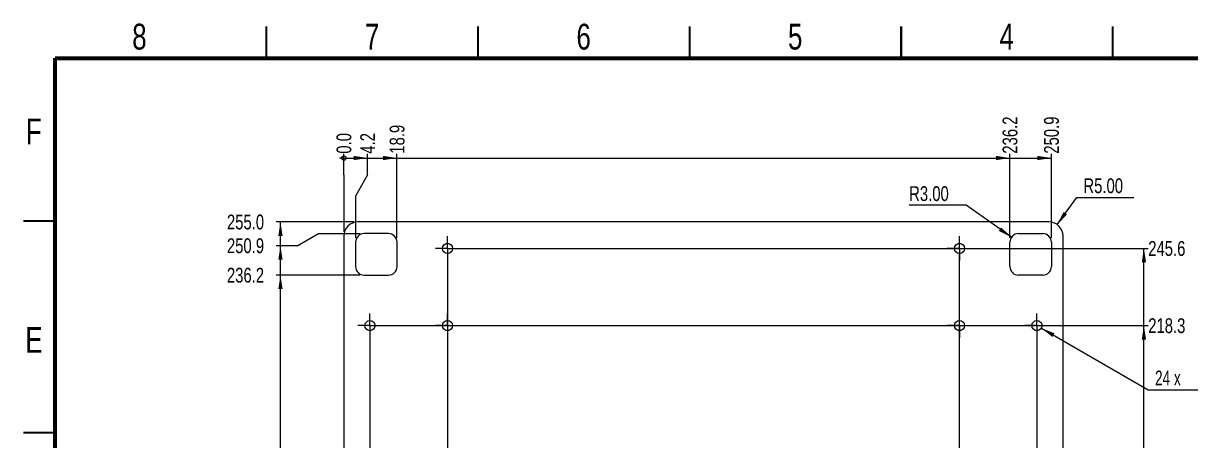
# Model space of a CAD drawing. Header units: millimetres. Extents: x 2 to 418, y 2 to 295.
# Drawn here: x 2.5 to 278.4, y 196.6 to 295.2 of the extents above; entities that cross this region are included whole.
import ezdxf

# ---------------------------------------------------------------- set-up
doc = ezdxf.new("R2010")
doc.units = ezdxf.units.MM
doc.styles.add('SLDTEXTSTYLE0', font='TXT', dxfattribs={"width": 0.75})
doc.styles.add('SLDTEXTSTYLE4', font='TXT', dxfattribs={"width": 0.6875})
doc.dimstyles.new('SLDDIMSTYLE0', dxfattribs={"dimtxt": 3.5, "dimasz": 0.338667, "dimexe": 0, "dimexo": 0.0625, "dimgap": 0.875, "dimtad": 0, "dimtih": 1, "dimtoh": 1, "dimdec": 1, "dimlfac": 1.5, "dimrnd": 1e-09, "dimzin": 0, "dimdsep": 46, "dimtxsty": 'SLDTEXTSTYLE0', "dimblk1": 'ORIGIN', "dimblk2": 'ORIGIN', "dimsah": 1, "dimcen": 0.09, "dimadec": 0, "dimazin": 0, "dimtfac": 1, "dimtdec": 1, "dimtofl": 0, "dimtmove": 0, "dimatfit": 3, "dimldrblk": 'ORIGIN', "dimfxl": 1, "dimfrac": 2, "dimtolj": 1, "dimtzin": 12, "dimarcsym": 0})
doc.dimstyles.new('SLDDIMSTYLE1', dxfattribs={"dimtxt": 3.5, "dimasz": 3.302, "dimexe": 0, "dimexo": 0.0625, "dimgap": 0.875, "dimtad": 0, "dimtih": 1, "dimtoh": 1, "dimdec": 1, "dimlfac": 1.5, "dimrnd": 1e-09, "dimzin": 12, "dimdsep": 46, "dimtxsty": 'SLDTEXTSTYLE0', "dimsah": 1, "dimcen": 0.09, "dimadec": 0, "dimazin": 3, "dimtfac": 1, "dimtdec": 1, "dimtofl": 0, "dimtmove": 0, "dimatfit": 3, "dimfxl": 1, "dimfrac": 2, "dimtolj": 1, "dimtzin": 12, "dimarcsym": 0})
doc.dimstyles.new('SLDDIMSTYLE2', dxfattribs={"dimtxt": 3.5, "dimasz": 3.302, "dimexe": 0, "dimexo": 0.0625, "dimgap": 0.875, "dimtad": 0, "dimtih": 1, "dimtoh": 1, "dimdec": 1, "dimlfac": 1.5, "dimrnd": 1e-09, "dimzin": 4, "dimdsep": 46, "dimtxsty": 'SLDTEXTSTYLE0', "dimsah": 1, "dimcen": 0.09, "dimadec": 0, "dimazin": 1, "dimtfac": 1, "dimtdec": 1, "dimtofl": 0, "dimtmove": 0, "dimatfit": 3, "dimfxl": 1, "dimfrac": 2, "dimtolj": 1, "dimtzin": 12, "dimarcsym": 0})
doc.dimstyles.new('SLDDIMSTYLE3', dxfattribs={"dimtxt": 3.5, "dimasz": 3.302, "dimexe": 0, "dimexo": 0.0625, "dimgap": 0.875, "dimtad": 0, "dimtih": 1, "dimtoh": 1, "dimlfac": 1.5, "dimrnd": 1e-09, "dimzin": 4, "dimdsep": 46, "dimtxsty": 'SLDTEXTSTYLE0', "dimsah": 1, "dimcen": 0, "dimadec": 0, "dimazin": 1, "dimtfac": 1, "dimtofl": 0, "dimtmove": 0, "dimatfit": 3, "dimfxl": 1, "dimfrac": 2, "dimtolj": 1, "dimtzin": 12, "dimarcsym": 0})
doc.dimstyles.new('SLDDIMSTYLE4', dxfattribs={"dimtxt": 3.5, "dimasz": 3.302, "dimexe": 0, "dimexo": 0.0625, "dimgap": 0.875, "dimtad": 0, "dimtih": 1, "dimtoh": 1, "dimlfac": 1.5, "dimrnd": 1e-09, "dimzin": 4, "dimdsep": 46, "dimtxsty": 'SLDTEXTSTYLE0', "dimsah": 1, "dimcen": 0, "dimadec": 0, "dimazin": 1, "dimtfac": 1, "dimtofl": 0, "dimtmove": 0, "dimatfit": 3, "dimfxl": 1, "dimfrac": 2, "dimtolj": 1, "dimtzin": 12, "dimarcsym": 0})

# ---------------------------------------------------------------- blocks, each defined once
blk = doc.blocks.new('_D_1')
at = {"color": 7, "linetype": 'Continuous', "lineweight": 0}
for p, q in [((84.42, 222.8), (84.42, 50.3)), ((78.26, 51.31), (84.42, 51.31))]:
    blk.add_line(p, q, dxfattribs=at)
at = {"color": 7, "linetype": 'Continuous', "lineweight": 18}
blk.add_solid([(84.42, 51.31), (81.12, 51.82), (81.12, 50.8)], dxfattribs=at)
at = {"color": 7, "linetype": 'Continuous', "lineweight": 18, "insert": (82.69, 43.83), "char_height": 3.5, "attachment_point": 1, "rotation": 90, "style": 'SLDTEXTSTYLE0'}
blk.add_mtext('9.3', dxfattribs=at)
blk = doc.blocks.new('_D_2')
at = {"color": 7, "linetype": 'Continuous', "lineweight": 0}
for p, q in [((102.76, 241.05), (102.76, 50.3)), ((84.42, 51.31), (102.76, 51.31))]:
    blk.add_line(p, q, dxfattribs=at)
at = {"color": 7, "linetype": 'Continuous', "lineweight": 18}
blk.add_solid([(102.76, 51.31), (99.46, 51.82), (99.46, 50.8)], dxfattribs=at)
at = {"color": 7, "linetype": 'Continuous', "lineweight": 18, "insert": (101.02, 41.24), "char_height": 3.5, "attachment_point": 1, "rotation": 90, "style": 'SLDTEXTSTYLE0'}
blk.add_mtext('36.8', dxfattribs=at)
blk = doc.blocks.new('_D_7')
at = {"color": 7, "linetype": 'Continuous', "lineweight": 0}
for p, q in [((223.76, 60.3), (223.76, 241.05)), ((223.36, 55.3), (223.76, 60.3)), ((223.36, 55.3), (223.36, 50.3)), ((207.91, 51.31), (223.36, 51.31))]:
    blk.add_line(p, q, dxfattribs=at)
at = {"color": 7, "linetype": 'Continuous', "lineweight": 18}
blk.add_solid([(223.36, 51.31), (220.06, 51.82), (220.06, 50.8)], dxfattribs=at)
at = {"color": 7, "linetype": 'Continuous', "lineweight": 18, "insert": (221.63, 38.66), "char_height": 3.5, "attachment_point": 1, "rotation": 90, "style": 'SLDTEXTSTYLE0'}
blk.add_mtext('218.3', dxfattribs=at)
blk = doc.blocks.new('_D_9')
at = {"color": 7, "linetype": 'Continuous', "lineweight": 0}
for p, q in [((242.09, 222.8), (242.09, 50.3)), ((228.97, 51.31), (242.09, 51.31))]:
    blk.add_line(p, q, dxfattribs=at)
at = {"color": 7, "linetype": 'Continuous', "lineweight": 18}
blk.add_solid([(242.09, 51.31), (238.79, 51.82), (238.79, 50.8)], dxfattribs=at)
at = {"color": 7, "linetype": 'Continuous', "lineweight": 18, "insert": (240.36, 38.66), "char_height": 3.5, "attachment_point": 1, "rotation": 90, "style": 'SLDTEXTSTYLE0'}
blk.add_mtext('245.8', dxfattribs=at)
blk = doc.blocks.new('_D_21')
at = {"color": 7, "linetype": 'Continuous', "lineweight": 0}
for p, q in [((85.42, 223.8), (268.39, 223.8)), ((267.37, 169.96), (267.37, 223.8))]:
    blk.add_line(p, q, dxfattribs=at)
at = {"color": 7, "linetype": 'Continuous', "lineweight": 18}
blk.add_solid([(267.37, 223.8), (266.86, 220.49), (267.88, 220.49)], dxfattribs=at)
at = {"color": 7, "linetype": 'Continuous', "lineweight": 18, "insert": (268.39, 225.53), "char_height": 3.5, "attachment_point": 1, "style": 'SLDTEXTSTYLE0'}
blk.add_mtext('218.3', dxfattribs=at)
blk = doc.blocks.new('_D_22')
at = {"color": 7, "linetype": 'Continuous', "lineweight": 0}
for p, q in [((103.76, 242.05), (268.39, 242.05)), ((267.37, 223.8), (267.37, 242.05))]:
    blk.add_line(p, q, dxfattribs=at)
at = {"color": 7, "linetype": 'Continuous', "lineweight": 18}
blk.add_solid([(267.37, 242.05), (266.86, 238.74), (267.88, 238.74)], dxfattribs=at)
at = {"color": 7, "linetype": 'Continuous', "lineweight": 18, "insert": (268.39, 243.78), "char_height": 3.5, "attachment_point": 1, "style": 'SLDTEXTSTYLE0'}
blk.add_mtext('245.6', dxfattribs=at)
blk = doc.blocks.new('_D_26')
at = {"color": 7, "linetype": 'Continuous', "lineweight": 0}
for p, q in [((82.02, 235.73), (62.26, 235.73)), ((63.27, 90.86), (63.27, 235.73))]:
    blk.add_line(p, q, dxfattribs=at)
at = {"color": 7, "linetype": 'Continuous', "lineweight": 18}
blk.add_solid([(63.27, 235.73), (62.77, 232.43), (63.78, 232.43)], dxfattribs=at)
at = {"color": 7, "linetype": 'Continuous', "lineweight": 18, "insert": (50.62, 237.46), "char_height": 3.5, "attachment_point": 1, "style": 'SLDTEXTSTYLE0'}
blk.add_mtext('236.2', dxfattribs=at)
blk = doc.blocks.new('_D_27')
at = {"color": 7, "linetype": 'Continuous', "lineweight": 0}
for p, q in [((67.26, 242.68), (72.26, 245.53)), ((72.26, 245.53), (82.02, 245.53)), ((67.26, 242.68), (62.26, 242.68)), ((63.27, 235.73), (63.27, 242.68))]:
    blk.add_line(p, q, dxfattribs=at)
at = {"color": 7, "linetype": 'Continuous', "lineweight": 18}
blk.add_solid([(63.27, 242.68), (62.77, 239.38), (63.78, 239.38)], dxfattribs=at)
at = {"color": 7, "linetype": 'Continuous', "lineweight": 18, "insert": (50.62, 244.42), "char_height": 3.5, "attachment_point": 1, "style": 'SLDTEXTSTYLE0'}
blk.add_mtext('250.9', dxfattribs=at)
blk = doc.blocks.new('_D_28')
at = {"color": 7, "linetype": 'Continuous', "lineweight": 0}
for p, q in [((80.59, 248.3), (62.26, 248.3)), ((63.27, 242.68), (63.27, 248.3))]:
    blk.add_line(p, q, dxfattribs=at)
at = {"color": 7, "linetype": 'Continuous', "lineweight": 18}
blk.add_solid([(63.27, 248.3), (62.77, 244.99), (63.78, 244.99)], dxfattribs=at)
at = {"color": 7, "linetype": 'Continuous', "lineweight": 18, "insert": (50.62, 250.03), "char_height": 3.5, "attachment_point": 1, "style": 'SLDTEXTSTYLE0'}
blk.add_mtext('255.0', dxfattribs=at)
blk = doc.blocks.new('_Origin')
at = {"color": 0, "linetype": 'ByBlock', "lineweight": -2}
blk.add_line((0, 0), (-1, 0), dxfattribs=at)
blk.add_circle((0, 0), 0.5, dxfattribs=at)
blk = doc.blocks.new('_D_29')
at = {"color": 7, "linetype": 'Continuous', "lineweight": 0}
for p, q in [((78.26, 259.41), (78.26, 264.41)), ((78.26, 259.41), (78.26, 254.41)), ((78.26, 254.41), (78.26, 245.96))]:
    blk.add_line(p, q, dxfattribs=at)
at = {"color": 7, "linetype": 'Continuous', "lineweight": 18, "xscale": 1.016, "yscale": 1.016}
blk.add_blockref('_Origin', (78.26, 263.39), dxfattribs=at)
at = {"color": 7, "linetype": 'Continuous', "lineweight": 18, "insert": (76.52, 264.41), "char_height": 3.5, "attachment_point": 1, "rotation": 90, "style": 'SLDTEXTSTYLE0'}
blk.add_mtext('0.0', dxfattribs=at)
blk = doc.blocks.new('_D_30')
at = {"color": 7, "linetype": 'Continuous', "lineweight": 0}
for p, q in [((78.26, 263.39), (83.87, 263.39)), ((83.87, 259.41), (83.87, 264.41)), ((83.87, 259.41), (81.02, 254.41)), ((81.02, 254.41), (81.02, 244.53))]:
    blk.add_line(p, q, dxfattribs=at)
at = {"color": 7, "linetype": 'Continuous', "lineweight": 18}
blk.add_solid([(83.87, 263.39), (80.57, 263.9), (80.57, 262.89)], dxfattribs=at)
at = {"color": 7, "linetype": 'Continuous', "lineweight": 18, "insert": (82.14, 264.41), "char_height": 3.5, "attachment_point": 1, "rotation": 90, "style": 'SLDTEXTSTYLE0'}
blk.add_mtext('4.2', dxfattribs=at)
blk = doc.blocks.new('_D_31')
at = {"color": 7, "linetype": 'Continuous', "lineweight": 0}
for p, q in [((83.87, 263.39), (90.82, 263.39)), ((90.82, 244.53), (90.82, 264.41))]:
    blk.add_line(p, q, dxfattribs=at)
at = {"color": 7, "linetype": 'Continuous', "lineweight": 18}
blk.add_solid([(90.82, 263.39), (87.52, 263.9), (87.52, 262.89)], dxfattribs=at)
at = {"color": 7, "linetype": 'Continuous', "lineweight": 18, "insert": (89.09, 264.41), "char_height": 3.5, "attachment_point": 1, "rotation": 90, "style": 'SLDTEXTSTYLE0'}
blk.add_mtext('18.9', dxfattribs=at)
blk = doc.blocks.new('_D_32')
at = {"color": 7, "linetype": 'Continuous', "lineweight": 0}
for p, q in [((90.82, 263.39), (235.69, 263.39)), ((235.69, 244.53), (235.69, 264.41))]:
    blk.add_line(p, q, dxfattribs=at)
at = {"color": 7, "linetype": 'Continuous', "lineweight": 18}
blk.add_solid([(235.69, 263.39), (232.39, 263.9), (232.39, 262.89)], dxfattribs=at)
at = {"color": 7, "linetype": 'Continuous', "lineweight": 18, "insert": (233.96, 264.41), "char_height": 3.5, "attachment_point": 1, "rotation": 90, "style": 'SLDTEXTSTYLE0'}
blk.add_mtext('236.2', dxfattribs=at)
blk = doc.blocks.new('_D_33')
at = {"color": 7, "linetype": 'Continuous', "lineweight": 0}
for p, q in [((235.69, 263.39), (245.49, 263.39)), ((245.49, 244.53), (245.49, 264.41))]:
    blk.add_line(p, q, dxfattribs=at)
at = {"color": 7, "linetype": 'Continuous', "lineweight": 18}
blk.add_solid([(245.49, 263.39), (242.19, 263.9), (242.19, 262.89)], dxfattribs=at)
at = {"color": 7, "linetype": 'Continuous', "lineweight": 18, "insert": (243.76, 264.41), "char_height": 3.5, "attachment_point": 1, "rotation": 90, "style": 'SLDTEXTSTYLE0'}
blk.add_mtext('250.9', dxfattribs=at)
blk = doc.blocks.new('_D_34')
at = {"color": 7, "linetype": 'Continuous', "lineweight": 0}
for p, q in [((246.87, 247.67), (251.48, 254.08)), ((251.48, 254.08), (264.96, 254.08))]:
    blk.add_line(p, q, dxfattribs=at)
at = {"color": 7, "linetype": 'Continuous', "lineweight": 18}
blk.add_solid([(246.87, 247.67), (249.21, 250.05), (248.39, 250.65)], dxfattribs=at)
at = {"color": 7, "linetype": 'Continuous', "lineweight": 18, "insert": (253.07, 258.59), "char_height": 3.5, "attachment_point": 1, "style": 'SLDTEXTSTYLE0'}
blk.add_mtext('R5.00', dxfattribs=at)
blk = doc.blocks.new('_D_35')
at = {"color": 7, "linetype": 'Continuous', "lineweight": 0}
for p, q in [((243.13, 223.2), (268.4, 208.6)), ((268.4, 208.6), (317.03, 208.6))]:
    blk.add_line(p, q, dxfattribs=at)
at = {"color": 7, "linetype": 'Continuous', "lineweight": 18}
blk.add_solid([(243.13, 223.2), (245.74, 221.11), (246.24, 221.98)], dxfattribs=at)
at = {"color": 7, "linetype": 'Continuous', "lineweight": 18, "char_height": 3.5, "attachment_point": 1}
for s, insert, style in [('24 x', (269.99, 213.17), 'SLDTEXTSTYLE4'), ('%%c', (279.99, 213.12), 'SLDTEXTSTYLE0'), ('3.60 THRU ALL', (286.58, 213.17), 'SLDTEXTSTYLE0')]:
    blk.add_mtext(s, dxfattribs=dict(at, insert=insert, style=style))
blk = doc.blocks.new('_D_36')
at = {"color": 7, "linetype": 'Continuous', "lineweight": 0}
for p, q in [((225.36, 252.22), (211.88, 252.22)), ((236.06, 244.68), (225.36, 252.22))]:
    blk.add_line(p, q, dxfattribs=at)
at = {"color": 7, "linetype": 'Continuous', "lineweight": 18}
blk.add_solid([(236.06, 244.68), (233.65, 247), (233.06, 246.17)], dxfattribs=at)
at = {"color": 7, "linetype": 'Continuous', "lineweight": 18, "insert": (211.88, 256.73), "char_height": 3.5, "attachment_point": 1, "style": 'SLDTEXTSTYLE0'}
blk.add_mtext('R3.00', dxfattribs=at)
blk = doc.blocks.new('SW_CENTERMARKSYMBOL_2')
at = {"color": 0, "linetype": 'Continuous', "lineweight": 18}
for p, q in [((0, 1.67), (0, 2.87)), ((-1.67, 0), (-2.87, 0)), ((0, 0), (-1.67, 0)), ((0, 0), (0, 1.67)), ((0, 0), (0, -1.67)), ((0, 0), (1.67, 0)), ((1.67, 0), (2.87, 0)), ((0, -1.67), (0, -2.87))]:
    blk.add_line(p, q, dxfattribs=at)
blk = doc.blocks.new('SW_CENTERMARKSYMBOL_3')
at = {"color": 0, "linetype": 'Continuous', "lineweight": 18}
for p, q in [((0, 1.67), (0, 2.87)), ((-1.67, 0), (-2.87, 0)), ((0, 0), (-1.67, 0)), ((0, 0), (0, 1.67)), ((0, 0), (0, -1.67)), ((0, 0), (1.67, 0)), ((1.67, 0), (2.87, 0)), ((0, -1.67), (0, -2.87))]:
    blk.add_line(p, q, dxfattribs=at)
blk = doc.blocks.new('SW_CENTERMARKSYMBOL_4')
at = {"color": 0, "linetype": 'Continuous', "lineweight": 18}
for p, q in [((0, 1.67), (0, 2.87)), ((-1.67, 0), (-2.87, 0)), ((0, 0), (-1.67, 0)), ((0, 0), (0, 1.67)), ((0, 0), (0, -1.67)), ((0, 0), (1.67, 0)), ((1.67, 0), (2.87, 0)), ((0, -1.67), (0, -2.87))]:
    blk.add_line(p, q, dxfattribs=at)
blk = doc.blocks.new('SW_CENTERMARKSYMBOL_19')
at = {"color": 0, "linetype": 'Continuous', "lineweight": 18}
for p, q in [((0, 1.67), (0, 2.87)), ((-1.67, 0), (-2.87, 0)), ((0, 0), (-1.67, 0)), ((0, 0), (0, 1.67)), ((0, 0), (0, -1.67)), ((0, 0), (1.67, 0)), ((1.67, 0), (2.87, 0)), ((0, -1.67), (0, -2.87))]:
    blk.add_line(p, q, dxfattribs=at)
blk = doc.blocks.new('SW_CENTERMARKSYMBOL_20')
at = {"color": 0, "linetype": 'Continuous', "lineweight": 18}
for p, q in [((0, 1.67), (0, 2.87)), ((-1.67, 0), (-2.87, 0)), ((0, 0), (-1.67, 0)), ((0, 0), (0, 1.67)), ((0, 0), (0, -1.67)), ((0, 0), (1.67, 0)), ((1.67, 0), (2.87, 0)), ((0, -1.67), (0, -2.87))]:
    blk.add_line(p, q, dxfattribs=at)
blk = doc.blocks.new('SW_CENTERMARKSYMBOL_21')
at = {"color": 0, "linetype": 'Continuous', "lineweight": 18}
for p, q in [((0, 1.67), (0, 2.87)), ((-1.67, 0), (-2.87, 0)), ((0, 0), (-1.67, 0)), ((0, 0), (0, 1.67)), ((0, 0), (0, -1.67)), ((0, 0), (1.67, 0)), ((1.67, 0), (2.87, 0)), ((0, -1.67), (0, -2.87))]:
    blk.add_line(p, q, dxfattribs=at)

msp = doc.modelspace()

# ---------------------------------------------------------------- linework, layer by layer
at = {"color": 7, "linetype": 'Continuous', "lineweight": 35}
for p, q in [((60, 287), (60, 294.5)), ((110, 287), (110, 294.5)), ((160, 287), (160, 294.5)), ((210, 294.5), (210, 287)), ((210, 287), (210, 294.5)), ((260, 287), (260, 294.5)), ((10, 248.5), (2.5, 248.5)), ((10, 198.5), (2.5, 198.5))]:
    msp.add_line(p, q, dxfattribs=at)
at = {"color": 7, "linetype": 'Continuous', "lineweight": 70}
for p, q in [((10, 10), (10, 287)), ((10, 287), (410, 287))]:
    msp.add_line(p, q, dxfattribs=at)
at = {"color": 7, "linetype": 'Continuous', "lineweight": 25}
for p, q in [((244.9247, 248.296), (81.5914, 248.296)), ((78.2581, 244.9626), (78.2581, 81.6293)), ((81.0247, 243.5293), (81.0247, 237.7293)), ((88.8247, 245.5293), (83.0247, 245.5293)), ((90.8247, 237.7293), (90.8247, 243.5293)), ((235.6914, 237.7293), (235.6914, 243.5293)), ((237.6914, 245.5293), (243.4914, 245.5293)), ((245.4914, 243.5293), (245.4914, 237.7293)), ((248.2581, 81.6293), (248.2581, 244.9626)), ((83.0247, 235.7293), (88.8247, 235.7293)), ((243.4914, 235.7293), (237.6914, 235.7293))]:
    msp.add_line(p, q, dxfattribs=at)
for centre in [(102.7581, 242.046), (223.7581, 242.046), (84.4247, 223.796), (102.7581, 223.796), (223.7581, 223.796), (242.0914, 223.796)]:
    msp.add_circle(centre, 1.2, dxfattribs=at)
for centre, radius, start, end in [((81.5914, 244.9626), 3.3333, 90, 180), ((244.9247, 244.9626), 3.3333, 0, 90), ((83.0247, 243.5293), 2, 90, 180), ((88.8247, 243.5293), 2, 0, 90), ((237.6914, 243.5293), 2, 90, 180), ((243.4914, 243.5293), 2, 0, 90), ((83.0247, 237.7293), 2, 180, 270), ((88.8247, 237.7293), 2, 270, 0), ((237.6914, 237.7293), 2, 180, 270), ((243.4914, 237.7293), 2, 270, 0)]:
    msp.add_arc(centre, radius, start, end, dxfattribs=at)

# ---------------------------------------------------------------- block references
at = {"color": 7, "linetype": 'Continuous', "lineweight": 0}
for name, p in [('SW_CENTERMARKSYMBOL_3', (102.7581, 242.046)), ('SW_CENTERMARKSYMBOL_20', (223.7581, 242.046)), ('SW_CENTERMARKSYMBOL_2', (84.4247, 223.796)), ('SW_CENTERMARKSYMBOL_4', (102.7581, 223.796)), ('SW_CENTERMARKSYMBOL_21', (223.7581, 223.796)), ('SW_CENTERMARKSYMBOL_19', (242.0914, 223.796))]:
    msp.add_blockref(name, p, dxfattribs=at)

# ---------------------------------------------------------------- texts
at = {"color": 7, "linetype": 'Continuous', "lineweight": 0, "char_height": 6.096, "attachment_point": 2, "style": 'SLDTEXTSTYLE0'}
for s, insert in [('8', (29.9386, 295.1137)), ('7', (84.9386, 295.1137)), ('6', (134.9386, 295.1137)), ('5', (184.9386, 295.1137)), ('4', (234.9386, 295.1137)), ('F', (4.9365, 272.7257)), ('E', (5.0106, 223.4757))]:
    msp.add_mtext(s, dxfattribs=dict(at, insert=insert))

# ---------------------------------------------------------------- dimensions: what is measured, and where the dimension line sits
at = {"color": 7, "linetype": 'Continuous', "lineweight": 18}
for feature_location, offset, dtype, origin, dimstyle, picture, middle in [((235.6914, 243.5293), (0, 20.8809), 1, (78.2581, 244.9626), 'SLDDIMSTYLE1', '_D_32', (235.6914, 270.229)), ((245.4914, 243.5293), (0, 20.8809), 1, (78.2581, 244.9626), 'SLDDIMSTYLE1', '_D_33', (245.4914, 270.229)), ((90.8247, 243.5293), (0, 20.8809), 1, (78.2581, 244.9626), 'SLDDIMSTYLE1', '_D_31', (90.8247, 268.9359)), ((78.2580631131, 244.9626381682), (0, 19.4475626183), 1, (78.2580631131, 244.9626381682), 'SLDDIMSTYLE0', '_D_29', (78.2580631131, 267.6428396038)), ((81.0247, 243.5293), (2.8451, 20.8809), 1, (78.2581, 244.9626), 'SLDDIMSTYLE1', '_D_30', (83.8699, 267.6428)), ((81.5914, 248.296), (-19.3333, 0), 0, (81.5914, 78.296), 'SLDDIMSTYLE2', '_D_28', (56.4393, 248.296)), ((83.0247297797, 245.5293048349), (-20.7666666666, -2.8451458243), 0, (81.5913964464, 78.2959715015), 'SLDDIMSTYLE1', '_D_27', (56.4393128694, 242.6841590106)), ((102.7581, 242.046), (165.6306, 0), 0, (244.9247, 78.296), 'SLDDIMSTYLE1', '_D_22', (274.2074, 242.046)), ((102.7580631131, 242.0459715015), (0, -191.75), 1, (78.2580631131, 81.6293048349), 'SLDDIMSTYLE1', '_D_2', (102.7580631131, 45.7702769711)), ((223.7580631131, 242.0459715015), (-0.3952847246, -191.75), 1, (78.2580631131, 81.6293048349), 'SLDDIMSTYLE1', '_D_7', (223.3627783885, 44.4772212579)), ((83.0247297797, 235.7293048349), (-20.7666666666, 0), 0, (81.5913964464, 78.2959715015), 'SLDDIMSTYLE1', '_D_26', (56.4393128694, 235.7293048349)), ((84.4247, 223.796), (0, -173.5), 1, (78.2581, 81.6293), 'SLDDIMSTYLE1', '_D_1', (84.4247, 47.0633)), ((242.0914, 223.796), (0, -173.5), 1, (78.2581, 81.6293), 'SLDDIMSTYLE1', '_D_9', (242.0914, 44.4772)), ((84.4247297797, 223.7959715015), (183.963938039, 0), 0, (244.9247297797, 78.2959715015), 'SLDDIMSTYLE1', '_D_21', (274.2074180624, 223.7959715015))]:
    dim = msp.add_ordinate_dim(feature_location=feature_location, offset=offset, dtype=dtype, origin=origin, dimstyle=dimstyle, dxfattribs=at)
    dim.commit()
    dim.dimension.update_dxf_attribs({"geometry": picture, "text_midpoint": middle})
for center, mpoint, picture, middle in [((237.6914, 243.5293), (236.0565, 244.6813), '_D_36', (217.8265, 254.9983)), ((244.9247, 244.9626), (246.8709, 247.6689), '_D_34', (259.013, 256.86))]:
    dim = msp.add_radius_dim(center=center, mpoint=mpoint, dimstyle='SLDDIMSTYLE3', dxfattribs=at)
    dim.commit()
    dim.dimension.update_dxf_attribs({"geometry": picture, "text_midpoint": middle, "dimtype": 164})
dim = msp.add_diameter_dim_2p(p1=(241.0522, 224.396), p2=(243.1306, 223.196), text='24 x <> THRU ALL\\P', dimstyle='SLDDIMSTYLE4', dxfattribs=at)
dim.commit()
dim.dimension.update_dxf_attribs({"geometry": '_D_35', "text_midpoint": (293.509, 211.4093), "dimtype": 163})

doc.saveas('drawing.dxf')
